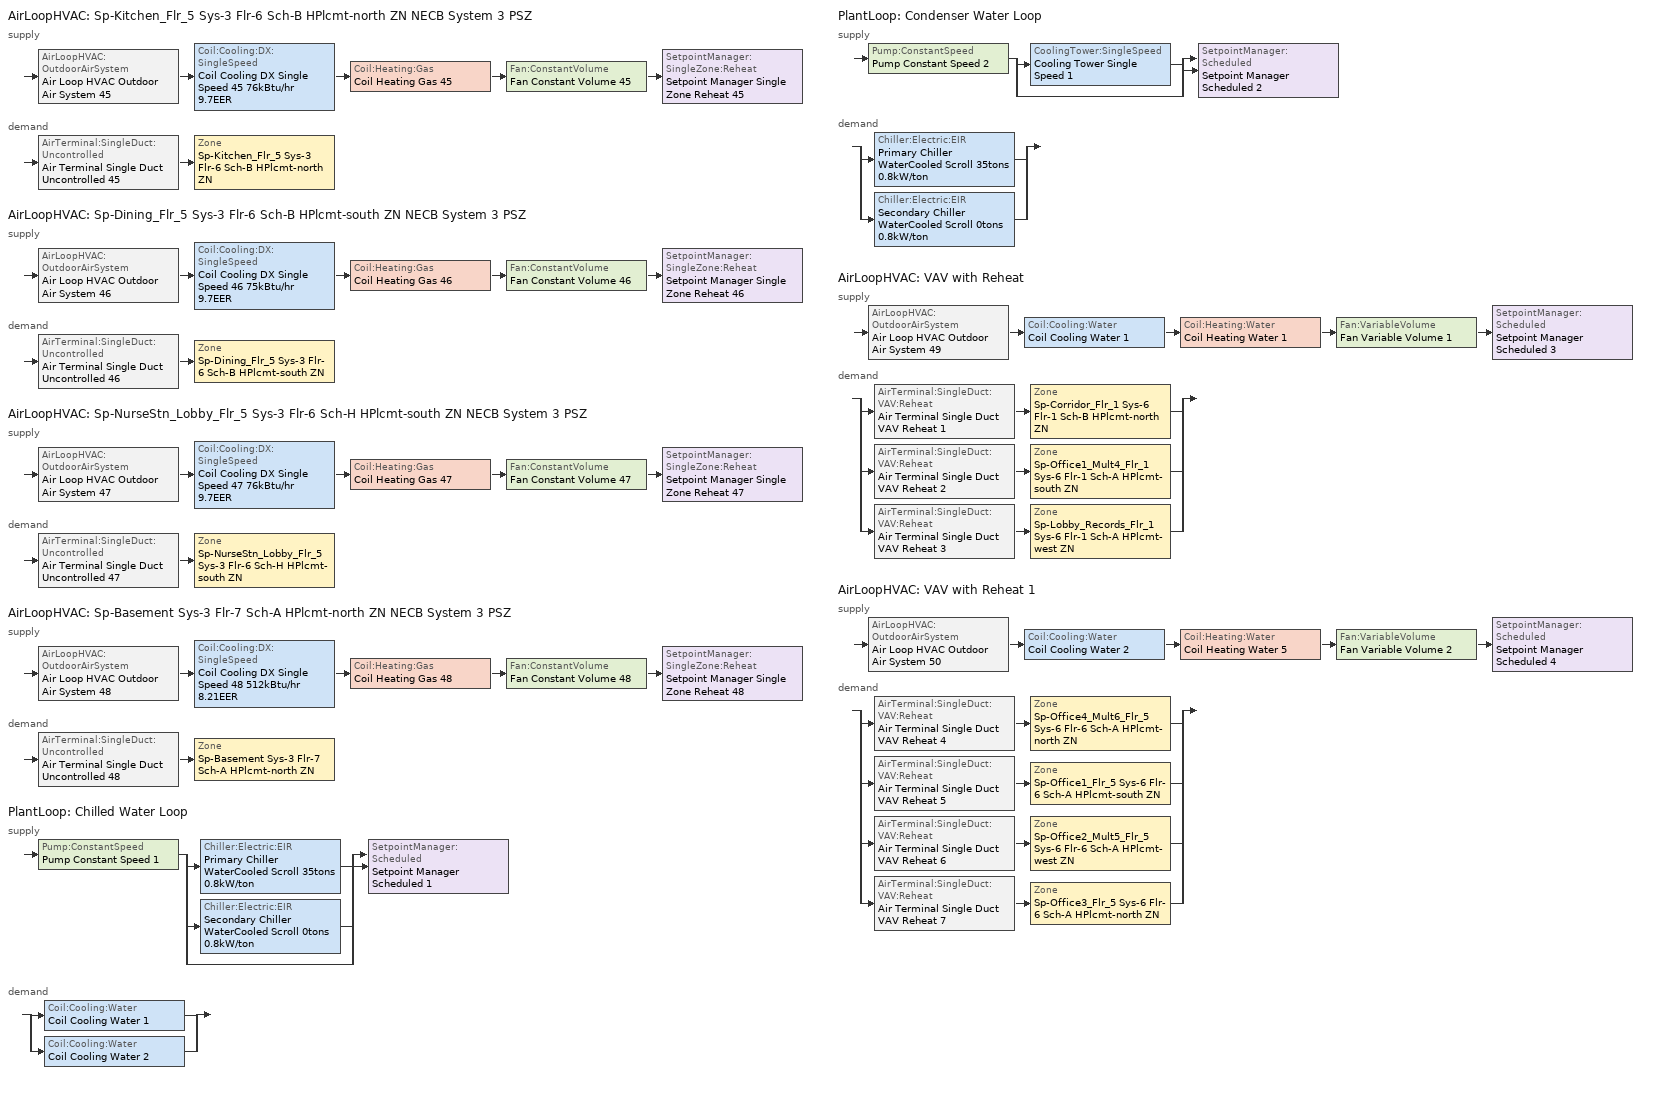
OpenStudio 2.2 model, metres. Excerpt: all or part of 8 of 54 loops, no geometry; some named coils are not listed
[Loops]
AirLoopHVAC 'Sp-Kitchen_Flr_5 Sys-3 Flr-6 Sch-B HPlcmt-north ZN NECB System 3 PSZ'
 supply: AirLoopHVAC:OutdoorAirSystem 'Air Loop HVAC Outdoor Air System 45' > Coil:Cooling:DX:SingleSpeed 'Coil Cooling DX Single Speed 45 76kBtu/hr 9.7EER' > Coil:Heating:Gas 'Coil Heating Gas 45' > Fan:ConstantVolume 'Fan Constant Volume 45' > SetpointManager:SingleZone:Reheat 'Setpoint Manager Single Zone Reheat 45'
 demand: AirTerminal:SingleDuct:Uncontrolled 'Air Terminal Single Duct Uncontrolled 45' > Zone 'Sp-Kitchen_Flr_5 Sys-3 Flr-6 Sch-B HPlcmt-north ZN'
AirLoopHVAC 'Sp-Dining_Flr_5 Sys-3 Flr-6 Sch-B HPlcmt-south ZN NECB System 3 PSZ'
 supply: AirLoopHVAC:OutdoorAirSystem 'Air Loop HVAC Outdoor Air System 46' > Coil:Cooling:DX:SingleSpeed 'Coil Cooling DX Single Speed 46 75kBtu/hr 9.7EER' > Coil:Heating:Gas 'Coil Heating Gas 46' > Fan:ConstantVolume 'Fan Constant Volume 46' > SetpointManager:SingleZone:Reheat 'Setpoint Manager Single Zone Reheat 46'
 demand: AirTerminal:SingleDuct:Uncontrolled 'Air Terminal Single Duct Uncontrolled 46' > Zone 'Sp-Dining_Flr_5 Sys-3 Flr-6 Sch-B HPlcmt-south ZN'
AirLoopHVAC 'Sp-NurseStn_Lobby_Flr_5 Sys-3 Flr-6 Sch-H HPlcmt-south ZN NECB System 3 PSZ'
 supply: AirLoopHVAC:OutdoorAirSystem 'Air Loop HVAC Outdoor Air System 47' > Coil:Cooling:DX:SingleSpeed 'Coil Cooling DX Single Speed 47 76kBtu/hr 9.7EER' > Coil:Heating:Gas 'Coil Heating Gas 47' > Fan:ConstantVolume 'Fan Constant Volume 47' > SetpointManager:SingleZone:Reheat 'Setpoint Manager Single Zone Reheat 47'
 demand: AirTerminal:SingleDuct:Uncontrolled 'Air Terminal Single Duct Uncontrolled 47' > Zone 'Sp-NurseStn_Lobby_Flr_5 Sys-3 Flr-6 Sch-H HPlcmt-south ZN'
AirLoopHVAC 'Sp-Basement Sys-3 Flr-7 Sch-A HPlcmt-north ZN NECB System 3 PSZ'
 supply: AirLoopHVAC:OutdoorAirSystem 'Air Loop HVAC Outdoor Air System 48' > Coil:Cooling:DX:SingleSpeed 'Coil Cooling DX Single Speed 48 512kBtu/hr 8.21EER' > Coil:Heating:Gas 'Coil Heating Gas 48' > Fan:ConstantVolume 'Fan Constant Volume 48' > SetpointManager:SingleZone:Reheat 'Setpoint Manager Single Zone Reheat 48'
 demand: AirTerminal:SingleDuct:Uncontrolled 'Air Terminal Single Duct Uncontrolled 48' > Zone 'Sp-Basement Sys-3 Flr-7 Sch-A HPlcmt-north ZN'
PlantLoop 'Chilled Water Loop'
 supply: Pump:ConstantSpeed 'Pump Constant Speed 1' > split
  | Chiller:Electric:EIR 'Primary Chiller WaterCooled Scroll 35tons 0.8kW/ton'
  | Chiller:Electric:EIR 'Secondary Chiller WaterCooled Scroll 0tons 0.8kW/ton'
  | bypass
  join > SetpointManager:Scheduled 'Setpoint Manager Scheduled 1'
 demand: split
  | Coil:Cooling:Water 'Coil Cooling Water 1'
  | Coil:Cooling:Water 'Coil Cooling Water 2'
PlantLoop 'Condenser Water Loop'
 supply: Pump:ConstantSpeed 'Pump Constant Speed 2' > split
  | CoolingTower:SingleSpeed 'Cooling Tower Single Speed 1'
  | bypass
  join > SetpointManager:Scheduled 'Setpoint Manager Scheduled 2'
 demand: split
  | Chiller:Electric:EIR 'Primary Chiller WaterCooled Scroll 35tons 0.8kW/ton'
  | Chiller:Electric:EIR 'Secondary Chiller WaterCooled Scroll 0tons 0.8kW/ton'
AirLoopHVAC 'VAV with Reheat'
 supply: AirLoopHVAC:OutdoorAirSystem 'Air Loop HVAC Outdoor Air System 49' > Coil:Cooling:Water 'Coil Cooling Water 1' > Coil:Heating:Water 'Coil Heating Water 1' > Fan:VariableVolume 'Fan Variable Volume 1' > SetpointManager:Scheduled 'Setpoint Manager Scheduled 3'
 demand: split
  | AirTerminal:SingleDuct:VAV:Reheat 'Air Terminal Single Duct VAV Reheat 1' > Zone 'Sp-Corridor_Flr_1 Sys-6 Flr-1 Sch-B HPlcmt-north ZN'
  | AirTerminal:SingleDuct:VAV:Reheat 'Air Terminal Single Duct VAV Reheat 2' > Zone 'Sp-Office1_Mult4_Flr_1 Sys-6 Flr-1 Sch-A HPlcmt-south ZN'
  | AirTerminal:SingleDuct:VAV:Reheat 'Air Terminal Single Duct VAV Reheat 3' > Zone 'Sp-Lobby_Records_Flr_1 Sys-6 Flr-1 Sch-A HPlcmt-west ZN'
AirLoopHVAC 'VAV with Reheat 1'
 supply: AirLoopHVAC:OutdoorAirSystem 'Air Loop HVAC Outdoor Air System 50' > Coil:Cooling:Water 'Coil Cooling Water 2' > Coil:Heating:Water 'Coil Heating Water 5' > Fan:VariableVolume 'Fan Variable Volume 2' > SetpointManager:Scheduled 'Setpoint Manager Scheduled 4'
 demand: split
  | AirTerminal:SingleDuct:VAV:Reheat 'Air Terminal Single Duct VAV Reheat 4' > Zone 'Sp-Office4_Mult6_Flr_5 Sys-6 Flr-6 Sch-A HPlcmt-north ZN'
  | AirTerminal:SingleDuct:VAV:Reheat 'Air Terminal Single Duct VAV Reheat 5' > Zone 'Sp-Office1_Flr_5 Sys-6 Flr-6 Sch-A HPlcmt-south ZN'
  | AirTerminal:SingleDuct:VAV:Reheat 'Air Terminal Single Duct VAV Reheat 6' > Zone 'Sp-Office2_Mult5_Flr_5 Sys-6 Flr-6 Sch-A HPlcmt-west ZN'
  | AirTerminal:SingleDuct:VAV:Reheat 'Air Terminal Single Duct VAV Reheat 7' > Zone 'Sp-Office3_Flr_5 Sys-6 Flr-6 Sch-A HPlcmt-north ZN'
[Sizing:Zone] Zone Cooling Design Supply Air Temperature Input Method=SupplyAirTemperature; Zone Cooling Design Supply Air Temperature {C}=13; Zone Cooling Design Supply Air Temperature Difference {deltaC}=11.11; Zone Heating Design Supply Air Temperature Input Method=SupplyAirTemperature; Zone Heating Design Supply Air Temperature {C}=43; Zone Heating Design Supply Air Temperature Difference {deltaC}=11.11; Zone Cooling Design Supply Air Humidity Ratio {kg-H2O/kg-air}=0.0085; Zone Heating Design Supply Air Humidity Ratio {kg-H2O/kg-air}=0.008; Zone Heating Sizing Factor=1.3; Zone Cooling Sizing Factor=1.1; Cooling Design Air Flow Method=DesignDay; Heating Design Air Flow Method=DesignDay; Account for Dedicated Outdoor Air System=No; Dedicated Outdoor Air System Control Strategy=NeutralSupplyAir; Dedicated Outdoor Air Low Setpoint Temperature for Design {C}=autosize; Dedicated Outdoor Air High Setpoint Temperature for Design {C}=autosize
Sp-Kitchen_Flr_5 Sys-3 Flr-6 Sch-B HPlcmt-north ZN; Sp-Dining_Flr_5 Sys-3 Flr-6 Sch-B HPlcmt-south ZN; Sp-NurseStn_Lobby_Flr_5 Sys-3 Flr-6 Sch-H HPlcmt-south ZN; Sp-Basement Sys-3 Flr-7 Sch-A HPlcmt-north ZN; Sp-Corridor_Flr_1 Sys-6 Flr-1 Sch-B HPlcmt-north ZN; Sp-Lobby_Records_Flr_1 Sys-6 Flr-1 Sch-A HPlcmt-west ZN; Sp-Office1_Mult4_Flr_1 Sys-6 Flr-1 Sch-A HPlcmt-south ZN; Sp-Office4_Mult6_Flr_5 Sys-6 Flr-6 Sch-A HPlcmt-north ZN; Sp-Office3_Flr_5 Sys-6 Flr-6 Sch-A HPlcmt-north ZN; Sp-Office2_Mult5_Flr_5 Sys-6 Flr-6 Sch-A HPlcmt-west ZN; Sp-Office1_Flr_5 Sys-6 Flr-6 Sch-A HPlcmt-south ZN
[Zone equipment]
Sp-Kitchen_Flr_5 Sys-3 Flr-6 Sch-B HPlcmt-north ZN: Air Terminal Single Duct Uncontrolled 45, Zone HVAC Baseboard Convective Water 45
Sp-Dining_Flr_5 Sys-3 Flr-6 Sch-B HPlcmt-south ZN: Air Terminal Single Duct Uncontrolled 46, Zone HVAC Baseboard Convective Water 46
Sp-NurseStn_Lobby_Flr_5 Sys-3 Flr-6 Sch-H HPlcmt-south ZN: Air Terminal Single Duct Uncontrolled 47, Zone HVAC Baseboard Convective Water 47
Sp-Basement Sys-3 Flr-7 Sch-A HPlcmt-north ZN: Air Terminal Single Duct Uncontrolled 48, Zone HVAC Baseboard Convective Water 48
Sp-Corridor_Flr_1 Sys-6 Flr-1 Sch-B HPlcmt-north ZN: Air Terminal Single Duct VAV Reheat 1, Zone HVAC Baseboard Convective Water 49
Sp-Lobby_Records_Flr_1 Sys-6 Flr-1 Sch-A HPlcmt-west ZN: Air Terminal Single Duct VAV Reheat 3, Zone HVAC Baseboard Convective Water 51
Sp-Office1_Mult4_Flr_1 Sys-6 Flr-1 Sch-A HPlcmt-south ZN: Air Terminal Single Duct VAV Reheat 2, Zone HVAC Baseboard Convective Water 50
Sp-Office4_Mult6_Flr_5 Sys-6 Flr-6 Sch-A HPlcmt-north ZN: Air Terminal Single Duct VAV Reheat 4, Zone HVAC Baseboard Convective Water 52
Sp-Office3_Flr_5 Sys-6 Flr-6 Sch-A HPlcmt-north ZN: Air Terminal Single Duct VAV Reheat 7, Zone HVAC Baseboard Convective Water 55
Sp-Office2_Mult5_Flr_5 Sys-6 Flr-6 Sch-A HPlcmt-west ZN: Air Terminal Single Duct VAV Reheat 6, Zone HVAC Baseboard Convective Water 54
Sp-Office1_Flr_5 Sys-6 Flr-6 Sch-A HPlcmt-south ZN: Air Terminal Single Duct VAV Reheat 5, Zone HVAC Baseboard Convective Water 53
[PlantLoop] Glycol Concentration=0; Plant Loop Volume {m3}=Autocalculate; Load Distribution Scheme=Optimal
Chilled Water Loop; Condenser Water Loop
[Sizing:Plant] Loop Design Temperature Difference {deltaC}=6; Sizing Option=NonCoincident; Zone Timesteps in Averaging Window=1; Coincident Sizing Factor Mode=None
Name | Loop Type | Design Loop Exit Temperature {C}
Chilled Water Loop | Cooling | 7
Condenser Water Loop | Condenser | 29
[AirLoopHVAC] Design Supply Air Flow Rate {m3/s}=AutoSize
Name | Availability Schedule | Availability Manager
Sp-Kitchen_Flr_5 Sys-3 Flr-6 Sch-B HPlcmt-north ZN NECB System 3 PSZ | Sp-Kitchen_Flr_5 Sys-3 Flr-6 Sch-B HPlcmt-north ZN NECB System 3 PSZ Occ Sch | Availability Manager Night Cycle 16
Sp-Dining_Flr_5 Sys-3 Flr-6 Sch-B HPlcmt-south ZN NECB System 3 PSZ | Sp-Dining_Flr_5 Sys-3 Flr-6 Sch-B HPlcmt-south ZN NECB System 3 PSZ Occ Sch | Availability Manager Night Cycle 8
Sp-NurseStn_Lobby_Flr_5 Sys-3 Flr-6 Sch-H HPlcmt-south ZN NECB System 3 PSZ | Sp-NurseStn_Lobby_Flr_5 Sys-3 Flr-6 Sch-H HPlcmt-south ZN NECB System 3 PSZ Occ Sch | Availability Manager Night Cycle 21
Sp-Basement Sys-3 Flr-7 Sch-A HPlcmt-north ZN NECB System 3 PSZ | Sp-Basement Sys-3 Flr-7 Sch-A HPlcmt-north ZN NECB System 3 PSZ Occ Sch | Availability Manager Night Cycle 1
VAV with Reheat | VAV with Reheat Occ Sch | Availability Manager Night Cycle 35
VAV with Reheat 1 | VAV with Reheat 1 Occ Sch | Availability Manager Night Cycle 36
[Sizing:System] Type of Load to Size On=Sensible; Design Outdoor Air Flow Rate {m3/s}=Autosize; Preheat Design Temperature {C}=7; Preheat Design Humidity Ratio {kg-H2O/kg-Air}=0.008; Precool Design Temperature {C}=13; Precool Design Humidity Ratio {kg-H2O/kg-Air}=0.008; Central Cooling Design Supply Air Temperature {C}=13; Sizing Option=NonCoincident; 100% Outdoor Air in Cooling=No; 100% Outdoor Air in Heating=No; Central Cooling Design Supply Air Humidity Ratio {kg-H2O/kg-Air}=0.0085; Central Heating Design Supply Air Humidity Ratio {kg-H2O/kg-Air}=0.008; Cooling Design Air Flow Method=DesignDay; Cooling Design Air Flow Rate {m3/s}=0; Heating Design Air Flow Method=DesignDay; Heating Design Air Flow Rate {m3/s}=0; System Outdoor Air Method=ZoneSum; Zone Maximum Outdoor Air Fraction=1; Cooling Supply Air Flow Rate Per Floor Area {m3/s-m2}=0.00996765; Cooling Fraction of Autosized Cooling Supply Air Flow Rate=1; Cooling Supply Air Flow Rate Per Unit Cooling Capacity {m3/s-W}=3.94755e-05; Heating Supply Air Flow Rate Per Floor Area {m3/s-m2}=0.00996765; Heating Fraction of Autosized Heating Supply Air Flow Rate=1; Heating Fraction of Autosized Cooling Supply Air Flow Rate=1; Heating Supply Air Flow Rate Per Unit Heating Capacity {m3/s-W}=3.15882e-05; Cooling Design Capacity Method=CoolingDesignCapacity; Cooling Design Capacity {W}=autosize; Cooling Design Capacity Per Floor Area {W/m2}=234.7; Fraction of Autosized Cooling Design Capacity=1; Heating Design Capacity Method=HeatingDesignCapacity; Heating Design Capacity {W}=autosize; Heating Design Capacity Per Floor Area {W/m2}=157; Fraction of Autosized Heating Design Capacity=1; Central Cooling Capacity Control Method=OnOff
Name | Minimum System Air Flow Ratio | Central Heating Design Supply Air Temperature {C}
Sp-Kitchen_Flr_5 Sys-3 Flr-6 Sch-B HPlcmt-north ZN NECB System 3 PSZ; Sp-Dining_Flr_5 Sys-3 Flr-6 Sch-B HPlcmt-south ZN NECB System 3 PSZ; Sp-NurseStn_Lobby_Flr_5 Sys-3 Flr-6 Sch-H HPlcmt-south ZN NECB System 3 PSZ; Sp-Basement Sys-3 Flr-7 Sch-A HPlcmt-north ZN NECB System 3 PSZ | 1 | 43
VAV with Reheat; VAV with Reheat 1 | 0.3 | 13.1
[Fan:ConstantVolume] Availability Schedule=Always On Discrete; Fan Efficiency=0.39975; Pressure Rise {Pa}=640; Maximum Flow Rate {m3/s}=AutoSize; Motor Efficiency=0.615
Fan Constant Volume 45; Fan Constant Volume 46; Fan Constant Volume 47; Fan Constant Volume 48
[Coil:Heating:Gas] Availability Schedule=Always On Discrete; Gas Burner Efficiency=0.8; Nominal Capacity {W}=AutoSize; Parasitic Electric Load {W}=0; Parasitic Gas Load {W}=0
Coil Heating Gas 45; Coil Heating Gas 46; Coil Heating Gas 47; Coil Heating Gas 48
[Coil:Cooling:DX:SingleSpeed] Availability Schedule=Always On Discrete; Rated Total Cooling Capacity {W}=autosize; Rated Sensible Heat Ratio=autosize; Rated Air Flow Rate {m3/s}=autosize; Rated Evaporator Fan Power Per Volume Flow Rate {W/(m3/s)}=773.3; Condenser Type=AirCooled; Evaporative Condenser Effectiveness=0; Evaporative Condenser Air Flow Rate {m3/s}=Autosize; Evaporative Condenser Pump Rated Power Consumption {W}=Autosize; Crankcase Heater Capacity {W}=0; Maximum Outdoor Dry-Bulb Temperature for Crankcase Heater Operation {C}=0; Basin Heater Capacity {W/K}=0; Basin Heater Setpoint Temperature {C}=10
Name | Rated COP {W/W} | Total Cooling Capacity Function of Temperature Curve | Total Cooling Capacity Function of Flow Fraction Curve | Energy Input Ratio Function of Temperature Curve | Energy Input Ratio Function of Flow Fraction Curve | Part Load Fraction Correlation Curve
Coil Cooling DX Single Speed 45 76kBtu/hr 9.7EER | 3.33654 | DXCOOL-NECB2011-REF-CAPFT 39 | DXCOOL-NECB2011-REF-CAPFFLOW 39 | DXCOOL-NECB2011-REF-COOLEIRFT 39 | DXCOOL-NECB2011-REF-COOLEIRFFLOW 39 | DXCOOL-NECB2011-REF-COOLPLFFPLR 39
Coil Cooling DX Single Speed 46 75kBtu/hr 9.7EER | 3.33549 | DXCOOL-NECB2011-REF-CAPFT 40 | DXCOOL-NECB2011-REF-CAPFFLOW 40 | DXCOOL-NECB2011-REF-COOLEIRFT 40 | DXCOOL-NECB2011-REF-COOLEIRFFLOW 40 | DXCOOL-NECB2011-REF-COOLPLFFPLR 40
Coil Cooling DX Single Speed 47 76kBtu/hr 9.7EER | 3.33637 | DXCOOL-NECB2011-REF-CAPFT 41 | DXCOOL-NECB2011-REF-CAPFFLOW 41 | DXCOOL-NECB2011-REF-COOLEIRFT 41 | DXCOOL-NECB2011-REF-COOLEIRFFLOW 41 | DXCOOL-NECB2011-REF-COOLPLFFPLR 41
Coil Cooling DX Single Speed 48 512kBtu/hr 8.21EER | 3.10434 | DXCOOL-NECB2011-REF-CAPFT 42 | DXCOOL-NECB2011-REF-CAPFFLOW 42 | DXCOOL-NECB2011-REF-COOLEIRFT 42 | DXCOOL-NECB2011-REF-COOLEIRFFLOW 42 | DXCOOL-NECB2011-REF-COOLPLFFPLR 42
[Controller:OutdoorAir] Minimum Outdoor Air Flow Rate {m3/s}=0; Maximum Outdoor Air Flow Rate {m3/s}=Autosize; Economizer Control Type=DifferentialEnthalpy; Economizer Control Action Type=ModulateFlow; Lockout Type=NoLockout; Minimum Limit Type=FixedMinimum; High Humidity Control=No; Heat Recovery Bypass Control Type=BypassWhenWithinEconomizerLimits
Name | Minimum Outdoor Air Schedule | Controller Mechanical Ventilation
Controller Outdoor Air 45 | Sp-Kitchen_Flr_5 Sys-3 Flr-6 Sch-B HPlcmt-north ZN NECB System 3 PSZ Occ Sch | Controller Mechanical Ventilation 45
Controller Outdoor Air 46 | Sp-Dining_Flr_5 Sys-3 Flr-6 Sch-B HPlcmt-south ZN NECB System 3 PSZ Occ Sch | Controller Mechanical Ventilation 46
Controller Outdoor Air 47 | Sp-NurseStn_Lobby_Flr_5 Sys-3 Flr-6 Sch-H HPlcmt-south ZN NECB System 3 PSZ Occ Sch | Controller Mechanical Ventilation 47
Controller Outdoor Air 48 | Sp-Basement Sys-3 Flr-7 Sch-A HPlcmt-north ZN NECB System 3 PSZ Occ Sch | Controller Mechanical Ventilation 48
Controller Outdoor Air 49 | VAV with Reheat Occ Sch | Controller Mechanical Ventilation 49
Controller Outdoor Air 50 | VAV with Reheat 1 Occ Sch | Controller Mechanical Ventilation 50
[Controller:MechanicalVentilation] Availability Schedule=Always On Discrete; System Outdoor Air Method=ZoneSum
Controller Mechanical Ventilation 45; Controller Mechanical Ventilation 46; Controller Mechanical Ventilation 47; Controller Mechanical Ventilation 48; Controller Mechanical Ventilation 49; Controller Mechanical Ventilation 50
[AirLoopHVAC:OutdoorAirSystem]
Name | Controller
Air Loop HVAC Outdoor Air System 45 | Controller Outdoor Air 45
Air Loop HVAC Outdoor Air System 46 | Controller Outdoor Air 46
Air Loop HVAC Outdoor Air System 47 | Controller Outdoor Air 47
Air Loop HVAC Outdoor Air System 48 | Controller Outdoor Air 48
Air Loop HVAC Outdoor Air System 49 | Controller Outdoor Air 49
Air Loop HVAC Outdoor Air System 50 | Controller Outdoor Air 50
[SetpointManager:SingleZone:Reheat] Minimum Supply Air Temperature {C}=13; Maximum Supply Air Temperature {C}=43
Name | Control Zone
Setpoint Manager Single Zone Reheat 45 | Sp-Kitchen_Flr_5 Sys-3 Flr-6 Sch-B HPlcmt-north ZN
Setpoint Manager Single Zone Reheat 46 | Sp-Dining_Flr_5 Sys-3 Flr-6 Sch-B HPlcmt-south ZN
Setpoint Manager Single Zone Reheat 47 | Sp-NurseStn_Lobby_Flr_5 Sys-3 Flr-6 Sch-H HPlcmt-south ZN
Setpoint Manager Single Zone Reheat 48 | Sp-Basement Sys-3 Flr-7 Sch-A HPlcmt-north ZN
[AirTerminal:SingleDuct:Uncontrolled] Availability Schedule=Always On Discrete; Maximum Air Flow Rate {m3/s}=AutoSize
Air Terminal Single Duct Uncontrolled 45; Air Terminal Single Duct Uncontrolled 46; Air Terminal Single Duct Uncontrolled 47; Air Terminal Single Duct Uncontrolled 48
[Pump:ConstantSpeed] Rated Flow Rate {m3/s}=autosize; Rated Pump Head {Pa}=179352; Rated Power Consumption {W}=autosize; Fraction of Motor Inefficiencies to Fluid Stream=0; Pump Control Type=Intermittent
Name | Motor Efficiency
Pump Constant Speed 1 | 0.865
Pump Constant Speed 2 | 0.895
[Chiller:Electric:EIR] Reference COP {W/W}=4.5032; Minimum Part Load Ratio=0.25; Minimum Unloading Ratio=0.25; Condenser Type=WaterCooled; Chiller Flow Mode=LeavingSetpointModulated; Design Heat Recovery Water Flow Rate {m3/s}=0; Sizing Factor=1; Basin Heater Capacity {W/K}=0; Basin Heater Setpoint Temperature {C}=10
Name | Reference Capacity {W} | Cooling Capacity Function of Temperature Curve | Electric Input to Cooling Output Ratio Function of Temperature Curve | Electric Input to Cooling Output Ratio Function of Part Load Ratio Curve
Primary Chiller WaterCooled Scroll 35tons 0.8kW/ton | 122092 | WaterCooled_Scroll_CAPFT_NECB2011 | WaterCooled_Scroll_EIRFT_NECB2011 | WaterCooled_Scroll_EIRFPLR_NECB2011
Secondary Chiller WaterCooled Scroll 0tons 0.8kW/ton | 0.001 | WaterCooled_Scroll_CAPFT_NECB2011 1 | WaterCooled_Scroll_EIRFT_NECB2011 1 | WaterCooled_Scroll_EIRFPLR_NECB2011 1
[SetpointManager:Scheduled] Control Variable=Temperature
Name | Schedule
Setpoint Manager Scheduled 1 | CHW Temp
Setpoint Manager Scheduled 2 | CW Temp
Setpoint Manager Scheduled 3 | Supply Air Temp
Setpoint Manager Scheduled 4 | Supply Air Temp 1
[CoolingTower:SingleSpeed]
Cooling Tower Single Speed 1: Design Water Flow Rate {m3/s}=autosize; Design Air Flow Rate {m3/s}=autosize; Fan Power at Design Air Flow Rate {W}=2238.07; U-Factor Times Area Value at Design Air Flow Rate {W/K}=autosize; Air Flow Rate in Free Convection Regime {m3/s}=autosize; U-Factor Times Area Value at Free Convection Air Flow Rate {W/K}=autosize; Performance Input Method=UFactorTimesAreaAndDesignWaterFlowRate; Free Convection Capacity {W}=0; Basin Heater Capacity {W/K}=0; Evaporation Loss Mode=LossFactor; Evaporation Loss Factor {percent/K}=0.2; Drift Loss Percent {percent}=0.008; Blowdown Calculation Mode=ConcentrationRatio; Blowdown Concentration Ratio=3; Capacity Control=FanCycling; Number of Cells=1; Cell Control=MinimalCell; Cell Minimum  Water Flow Rate Fraction=0.33; Cell Maximum Water Flow Rate Fraction=2.5; Sizing Factor=1
[Fan:VariableVolume] Availability Schedule=Always On Discrete; Fan Efficiency=0.549965; Pressure Rise {Pa}=1458.33; Maximum Flow Rate {m3/s}=Autosize; Fan Power Minimum Flow Rate Input Method=Fraction; Fan Power Minimum Air Flow Rate {m3/s}=0; Motor Efficiency=0.8461; Motor In Airstream Fraction=1; Fan Power Coefficient 5=0
Name | Fan Power Minimum Flow Fraction | Fan Power Coefficient 1 | Fan Power Coefficient 2 | Fan Power Coefficient 3 | Fan Power Coefficient 4
Fan Variable Volume 1 | 0.5 | -4.1457 | 16.803 | -19.471 | 7.8488
Fan Variable Volume 2 | 0.68 | -2.4176 | 9.5874 | -11.559 | 5.4009
[Coil:Cooling:Water] Availability Schedule=Always On Discrete
Coil Cooling Water 1; Coil Cooling Water 2
[Controller:WaterCoil] Action=Reverse; Minimum Actuated Flow {m3/s}=0
Name | Water Coil
Controller Water Coil 2 | Coil Cooling Water 1
Controller Water Coil 7 | Coil Cooling Water 2
[AirTerminal:SingleDuct:VAV:Reheat] Availability Schedule=Always On Discrete; Maximum Air Flow Rate {m3/s}=AutoSize; Zone Minimum Air Flow Input Method=Constant; Constant Minimum Air Flow Fraction=0.3; Maximum Hot Water or Steam Flow Rate {m3/s}=AutoSize; Minimum Hot Water or Steam Flow Rate {m3/s}=0; Convergence Tolerance=0.001; Damper Heating Action=Normal; Maximum Flow per Zone Floor Area During Reheat {m3/s-m2}=AutoSize; Maximum Flow Fraction During Reheat=AutoSize; Maximum Reheat Air Temperature {C}=43; Control For Outdoor Air=No
Name | Fixed Minimum Air Flow Rate {m3/s} | Reheat Coil
Air Terminal Single Duct VAV Reheat 1 | 1.13806 | Coil Heating Water 2
Air Terminal Single Duct VAV Reheat 2 | 0.0278709 | Coil Heating Water 3
Air Terminal Single Duct VAV Reheat 3 | 2.94962 | Coil Heating Water 4
Air Terminal Single Duct VAV Reheat 4 | 0.0278709 | Coil Heating Water 6
Air Terminal Single Duct VAV Reheat 5 | 0.0278892 | Coil Heating Water 7
Air Terminal Single Duct VAV Reheat 6 | 0.0571317 | Coil Heating Water 8
Air Terminal Single Duct VAV Reheat 7 | 0.0557418 | Coil Heating Water 9
[AvailabilityManager:NightCycle] Control Type=CycleOnAny; Thermostat Tolerance {deltaC}=1; Cycling Run Time {s}=3600
Availability Manager Night Cycle 1; Availability Manager Night Cycle 8; Availability Manager Night Cycle 16; Availability Manager Night Cycle 21; Availability Manager Night Cycle 35; Availability Manager Night Cycle 36
[Schedule:Ruleset]
Name | Default Day Schedule | Summer Design Day Schedule | Winter Design Day Schedule
CHW Temp | Schedule Day 3
CW Temp | Schedule Day 4
Supply Air Temp | Supply Air Temp Default
Supply Air Temp 1 | Supply Air Temp Default 1
Sp-Basement Sys-3 Flr-7 Sch-A HPlcmt-north ZN NECB System 3 PSZ Occ Sch | Sp-Basement Sys-3 Flr-7 Sch-A HPlcmt-north ZN NECB System 3 PSZ Occ Sch Default | Sp-Basement Sys-3 Flr-7 Sch-A HPlcmt-north ZN NECB System 3 PSZ Occ Sch Summer Design Day | Sp-Basement Sys-3 Flr-7 Sch-A HPlcmt-north ZN NECB System 3 PSZ Occ Sch Winter Design Day
Sp-Dining_Flr_5 Sys-3 Flr-6 Sch-B HPlcmt-south ZN NECB System 3 PSZ Occ Sch | Sp-Dining_Flr_5 Sys-3 Flr-6 Sch-B HPlcmt-south ZN NECB System 3 PSZ Occ Sch Default | Sp-Dining_Flr_5 Sys-3 Flr-6 Sch-B HPlcmt-south ZN NECB System 3 PSZ Occ Sch Summer Design Day | Sp-Dining_Flr_5 Sys-3 Flr-6 Sch-B HPlcmt-south ZN NECB System 3 PSZ Occ Sch Winter Design Day
Sp-Kitchen_Flr_5 Sys-3 Flr-6 Sch-B HPlcmt-north ZN NECB System 3 PSZ Occ Sch | Sp-Kitchen_Flr_5 Sys-3 Flr-6 Sch-B HPlcmt-north ZN NECB System 3 PSZ Occ Sch Default | Sp-Kitchen_Flr_5 Sys-3 Flr-6 Sch-B HPlcmt-north ZN NECB System 3 PSZ Occ Sch Summer Design Day | Sp-Kitchen_Flr_5 Sys-3 Flr-6 Sch-B HPlcmt-north ZN NECB System 3 PSZ Occ Sch Winter Design Day
Sp-NurseStn_Lobby_Flr_5 Sys-3 Flr-6 Sch-H HPlcmt-south ZN NECB System 3 PSZ Occ Sch | Sp-NurseStn_Lobby_Flr_5 Sys-3 Flr-6 Sch-H HPlcmt-south ZN NECB System 3 PSZ Occ Sch Default | Sp-NurseStn_Lobby_Flr_5 Sys-3 Flr-6 Sch-H HPlcmt-south ZN NECB System 3 PSZ Occ Sch Summer Design Day | Sp-NurseStn_Lobby_Flr_5 Sys-3 Flr-6 Sch-H HPlcmt-south ZN NECB System 3 PSZ Occ Sch Winter Design Day
VAV with Reheat Occ Sch | VAV with Reheat Occ Sch Default | VAV with Reheat Occ Sch Summer Design Day | VAV with Reheat Occ Sch Winter Design Day
VAV with Reheat 1 Occ Sch | VAV with Reheat 1 Occ Sch Default | VAV with Reheat 1 Occ Sch Summer Design Day | VAV with Reheat 1 Occ Sch Winter Design Day
[Schedule:Day]
Schedule Day 3; wkdCHW Temp 1; satCHW Temp 1; sunCHW Temp 1: 1, 0, 7, 2, 0, 7, 3, 0, 7, 4, 0, 7, 5, 0, 7, 6, 0, 7, 7, 0, 7, 8, 0, 7, 9, 0, 7, 10, 0, 7, 11, 0, 7, 12, 0, 7, 13, 0, 7, 14, 0, 7, 15, 0, 7, 16, 0, 7, 17, 0, 7, 18, 0, 7, 19, 0, 7, 20, 0, 7, 21, 0, 7, 22, 0, 7, 23, 0, 7, 24, 0, 7
Schedule Day 4; wkdCW Temp 1; satCW Temp 1; sunCW Temp 1: 1, 0, 29, 2, 0, 29, 3, 0, 29, 4, 0, 29, 5, 0, 29, 6, 0, 29, 7, 0, 29, 8, 0, 29, 9, 0, 29, 10, 0, 29, 11, 0, 29, 12, 0, 29, 13, 0, 29, 14, 0, 29, 15, 0, 29, 16, 0, 29, 17, 0, 29, 18, 0, 29, 19, 0, 29, 20, 0, 29, 21, 0, 29, 22, 0, 29, 23, 0, 29, 24, 0, 29
Supply Air Temp Default; Supply Air Temp Default 1: 24, 0, 13
Sp-Basement Sys-3 Flr-7 Sch-A HPlcmt-north ZN NECB System 3 PSZ Occ Sch Default; Sp-Basement Sys-3 Flr-7 Sch-A HPlcmt-north ZN NECB System 3 PSZ Occ Sch Winter Design Day; Sp-Basement Sys-3 Flr-7 Sch-A HPlcmt-north ZN NECB System 3 PSZ Occ Sch Summer Design Day; Sp-Dining_Flr_5 Sys-3 Flr-6 Sch-B HPlcmt-south ZN NECB System 3 PSZ Occ Sch Default; Sp-Dining_Flr_5 Sys-3 Flr-6 Sch-B HPlcmt-south ZN NECB System 3 PSZ Occ Sch Winter Design Day; Sp-Dining_Flr_5 Sys-3 Flr-6 Sch-B HPlcmt-south ZN NECB System 3 PSZ Occ Sch Summer Design Day; Sp-Kitchen_Flr_5 Sys-3 Flr-6 Sch-B HPlcmt-north ZN NECB System 3 PSZ Occ Sch Default; Sp-Kitchen_Flr_5 Sys-3 Flr-6 Sch-B HPlcmt-north ZN NECB System 3 PSZ Occ Sch Winter Design Day; Sp-Kitchen_Flr_5 Sys-3 Flr-6 Sch-B HPlcmt-north ZN NECB System 3 PSZ Occ Sch Summer Design Day; Sp-NurseStn_Lobby_Flr_5 Sys-3 Flr-6 Sch-H HPlcmt-south ZN NECB System 3 PSZ Occ Sch Default; Sp-NurseStn_Lobby_Flr_5 Sys-3 Flr-6 Sch-H HPlcmt-south ZN NECB System 3 PSZ Occ Sch Winter Design Day; Sp-NurseStn_Lobby_Flr_5 Sys-3 Flr-6 Sch-H HPlcmt-south ZN NECB System 3 PSZ Occ Sch Summer Design Day; Sp-NurseStn_Lobby_Flr_5 Sys-3 Flr-6 Sch-H HPlcmt-south ZN NECB System 3 PSZ Occ Sch Monday; Sp-NurseStn_Lobby_Flr_5 Sys-3 Flr-6 Sch-H HPlcmt-south ZN NECB System 3 PSZ Occ Sch Tuesday; Sp-NurseStn_Lobby_Flr_5 Sys-3 Flr-6 Sch-H HPlcmt-south ZN NECB System 3 PSZ Occ Sch Wednesday; Sp-NurseStn_Lobby_Flr_5 Sys-3 Flr-6 Sch-H HPlcmt-south ZN NECB System 3 PSZ Occ Sch Thursday; Sp-NurseStn_Lobby_Flr_5 Sys-3 Flr-6 Sch-H HPlcmt-south ZN NECB System 3 PSZ Occ Sch Friday; Sp-NurseStn_Lobby_Flr_5 Sys-3 Flr-6 Sch-H HPlcmt-south ZN NECB System 3 PSZ Occ Sch Saturday; Sp-NurseStn_Lobby_Flr_5 Sys-3 Flr-6 Sch-H HPlcmt-south ZN NECB System 3 PSZ Occ Sch Sunday; VAV with Reheat Occ Sch Default; VAV with Reheat Occ Sch Winter Design Day; VAV with Reheat Occ Sch Summer Design Day; VAV with Reheat 1 Occ Sch Default; VAV with Reheat 1 Occ Sch Winter Design Day; VAV with Reheat 1 Occ Sch Summer Design Day: 24, 0, 1
Sp-Basement Sys-3 Flr-7 Sch-A HPlcmt-north ZN NECB System 3 PSZ Occ Sch Monday; Sp-Basement Sys-3 Flr-7 Sch-A HPlcmt-north ZN NECB System 3 PSZ Occ Sch Tuesday; Sp-Basement Sys-3 Flr-7 Sch-A HPlcmt-north ZN NECB System 3 PSZ Occ Sch Wednesday; Sp-Basement Sys-3 Flr-7 Sch-A HPlcmt-north ZN NECB System 3 PSZ Occ Sch Thursday; Sp-Basement Sys-3 Flr-7 Sch-A HPlcmt-north ZN NECB System 3 PSZ Occ Sch Friday; VAV with Reheat 1 Occ Sch Monday; VAV with Reheat 1 Occ Sch Tuesday; VAV with Reheat 1 Occ Sch Wednesday; VAV with Reheat 1 Occ Sch Thursday; VAV with Reheat 1 Occ Sch Friday: 8, 0, 0, 19, 0, 1, 24, 0, 0
Sp-Basement Sys-3 Flr-7 Sch-A HPlcmt-north ZN NECB System 3 PSZ Occ Sch Saturday; Sp-Basement Sys-3 Flr-7 Sch-A HPlcmt-north ZN NECB System 3 PSZ Occ Sch Sunday; VAV with Reheat Occ Sch Saturday; VAV with Reheat Occ Sch Sunday; VAV with Reheat 1 Occ Sch Saturday; VAV with Reheat 1 Occ Sch Sunday: 24, 0, 0
Sp-Dining_Flr_5 Sys-3 Flr-6 Sch-B HPlcmt-south ZN NECB System 3 PSZ Occ Sch Monday; Sp-Dining_Flr_5 Sys-3 Flr-6 Sch-B HPlcmt-south ZN NECB System 3 PSZ Occ Sch Tuesday; Sp-Dining_Flr_5 Sys-3 Flr-6 Sch-B HPlcmt-south ZN NECB System 3 PSZ Occ Sch Wednesday; Sp-Dining_Flr_5 Sys-3 Flr-6 Sch-B HPlcmt-south ZN NECB System 3 PSZ Occ Sch Thursday; Sp-Dining_Flr_5 Sys-3 Flr-6 Sch-B HPlcmt-south ZN NECB System 3 PSZ Occ Sch Friday; Sp-Kitchen_Flr_5 Sys-3 Flr-6 Sch-B HPlcmt-north ZN NECB System 3 PSZ Occ Sch Monday; Sp-Kitchen_Flr_5 Sys-3 Flr-6 Sch-B HPlcmt-north ZN NECB System 3 PSZ Occ Sch Tuesday; Sp-Kitchen_Flr_5 Sys-3 Flr-6 Sch-B HPlcmt-north ZN NECB System 3 PSZ Occ Sch Wednesday; Sp-Kitchen_Flr_5 Sys-3 Flr-6 Sch-B HPlcmt-north ZN NECB System 3 PSZ Occ Sch Thursday; Sp-Kitchen_Flr_5 Sys-3 Flr-6 Sch-B HPlcmt-north ZN NECB System 3 PSZ Occ Sch Friday: 1, 0, 1, 10, 0, 0, 24, 0, 1
Sp-Dining_Flr_5 Sys-3 Flr-6 Sch-B HPlcmt-south ZN NECB System 3 PSZ Occ Sch Saturday; Sp-Kitchen_Flr_5 Sys-3 Flr-6 Sch-B HPlcmt-north ZN NECB System 3 PSZ Occ Sch Saturday: 2, 0, 1, 10, 0, 0, 24, 0, 1
Sp-Dining_Flr_5 Sys-3 Flr-6 Sch-B HPlcmt-south ZN NECB System 3 PSZ Occ Sch Sunday; Sp-Kitchen_Flr_5 Sys-3 Flr-6 Sch-B HPlcmt-north ZN NECB System 3 PSZ Occ Sch Sunday: 1, 0, 0, 2, 0, 1, 11, 0, 0, 23, 0, 1, 24, 0, 0
VAV with Reheat Occ Sch Monday; VAV with Reheat Occ Sch Tuesday; VAV with Reheat Occ Sch Wednesday; VAV with Reheat Occ Sch Thursday; VAV with Reheat Occ Sch Friday: 8, 0, 0, 22, 0, 1, 24, 0, 0
[Schedule:Rule] Date Specification Type=DateRange; Start Month=1; Start Day=1; End Month=12
Name | Schedule Ruleset | Rule Order | Day Schedule | Apply Sunday | Apply Monday | Apply Tuesday | Apply Wednesday | Apply Thursday | Apply Friday | Apply Saturday | End Day
wkdCHW Temp rule | CHW Temp | 2 | wkdCHW Temp 1 | No | Yes | Yes | Yes | Yes | Yes | No | 31
satCHW Temprule | CHW Temp | 1 | satCHW Temp 1 | No | No | No | No | No | No | Yes | 31
sunCHW Temprule | CHW Temp | 0 | sunCHW Temp 1 | Yes | No | No | No | No | No | No | 31
wkdCW Temp rule | CW Temp | 2 | wkdCW Temp 1 | No | Yes | Yes | Yes | Yes | Yes | No | 31
satCW Temprule | CW Temp | 1 | satCW Temp 1 | No | No | No | No | No | No | Yes | 31
sunCW Temprule | CW Temp | 0 | sunCW Temp 1 | Yes | No | No | No | No | No | No | 31
Sp-Basement Sys-3 Flr-7 Sch-A HPlcmt-north ZN NECB System 3 PSZ Occ Sch Monday Rule | Sp-Basement Sys-3 Flr-7 Sch-A HPlcmt-north ZN NECB System 3 PSZ Occ Sch | 6 | Sp-Basement Sys-3 Flr-7 Sch-A HPlcmt-north ZN NECB System 3 PSZ Occ Sch Monday |  | Yes |  |  |  |  |  | 25
Sp-Basement Sys-3 Flr-7 Sch-A HPlcmt-north ZN NECB System 3 PSZ Occ Sch Tuesday Rule | Sp-Basement Sys-3 Flr-7 Sch-A HPlcmt-north ZN NECB System 3 PSZ Occ Sch | 5 | Sp-Basement Sys-3 Flr-7 Sch-A HPlcmt-north ZN NECB System 3 PSZ Occ Sch Tuesday |  |  | Yes |  |  |  |  | 26
Sp-Basement Sys-3 Flr-7 Sch-A HPlcmt-north ZN NECB System 3 PSZ Occ Sch Wednesday Rule | Sp-Basement Sys-3 Flr-7 Sch-A HPlcmt-north ZN NECB System 3 PSZ Occ Sch | 4 | Sp-Basement Sys-3 Flr-7 Sch-A HPlcmt-north ZN NECB System 3 PSZ Occ Sch Wednesday |  |  |  | Yes |  |  |  | 27
Sp-Basement Sys-3 Flr-7 Sch-A HPlcmt-north ZN NECB System 3 PSZ Occ Sch Thursday Rule | Sp-Basement Sys-3 Flr-7 Sch-A HPlcmt-north ZN NECB System 3 PSZ Occ Sch | 3 | Sp-Basement Sys-3 Flr-7 Sch-A HPlcmt-north ZN NECB System 3 PSZ Occ Sch Thursday |  |  |  |  | Yes |  |  | 28
Sp-Basement Sys-3 Flr-7 Sch-A HPlcmt-north ZN NECB System 3 PSZ Occ Sch Friday Rule | Sp-Basement Sys-3 Flr-7 Sch-A HPlcmt-north ZN NECB System 3 PSZ Occ Sch | 2 | Sp-Basement Sys-3 Flr-7 Sch-A HPlcmt-north ZN NECB System 3 PSZ Occ Sch Friday |  |  |  |  |  | Yes |  | 29
Sp-Basement Sys-3 Flr-7 Sch-A HPlcmt-north ZN NECB System 3 PSZ Occ Sch Saturday Rule | Sp-Basement Sys-3 Flr-7 Sch-A HPlcmt-north ZN NECB System 3 PSZ Occ Sch | 1 | Sp-Basement Sys-3 Flr-7 Sch-A HPlcmt-north ZN NECB System 3 PSZ Occ Sch Saturday |  |  |  |  |  |  | Yes | 30
Sp-Basement Sys-3 Flr-7 Sch-A HPlcmt-north ZN NECB System 3 PSZ Occ Sch Sunday Rule | Sp-Basement Sys-3 Flr-7 Sch-A HPlcmt-north ZN NECB System 3 PSZ Occ Sch | 0 | Sp-Basement Sys-3 Flr-7 Sch-A HPlcmt-north ZN NECB System 3 PSZ Occ Sch Sunday | Yes |  |  |  |  |  |  | 31
Sp-Dining_Flr_5 Sys-3 Flr-6 Sch-B HPlcmt-south ZN NECB System 3 PSZ Occ Sch Monday Rule | Sp-Dining_Flr_5 Sys-3 Flr-6 Sch-B HPlcmt-south ZN NECB System 3 PSZ Occ Sch | 6 | Sp-Dining_Flr_5 Sys-3 Flr-6 Sch-B HPlcmt-south ZN NECB System 3 PSZ Occ Sch Monday |  | Yes |  |  |  |  |  | 25
Sp-Dining_Flr_5 Sys-3 Flr-6 Sch-B HPlcmt-south ZN NECB System 3 PSZ Occ Sch Tuesday Rule | Sp-Dining_Flr_5 Sys-3 Flr-6 Sch-B HPlcmt-south ZN NECB System 3 PSZ Occ Sch | 5 | Sp-Dining_Flr_5 Sys-3 Flr-6 Sch-B HPlcmt-south ZN NECB System 3 PSZ Occ Sch Tuesday |  |  | Yes |  |  |  |  | 26
Sp-Dining_Flr_5 Sys-3 Flr-6 Sch-B HPlcmt-south ZN NECB System 3 PSZ Occ Sch Wednesday Rule | Sp-Dining_Flr_5 Sys-3 Flr-6 Sch-B HPlcmt-south ZN NECB System 3 PSZ Occ Sch | 4 | Sp-Dining_Flr_5 Sys-3 Flr-6 Sch-B HPlcmt-south ZN NECB System 3 PSZ Occ Sch Wednesday |  |  |  | Yes |  |  |  | 27
Sp-Dining_Flr_5 Sys-3 Flr-6 Sch-B HPlcmt-south ZN NECB System 3 PSZ Occ Sch Thursday Rule | Sp-Dining_Flr_5 Sys-3 Flr-6 Sch-B HPlcmt-south ZN NECB System 3 PSZ Occ Sch | 3 | Sp-Dining_Flr_5 Sys-3 Flr-6 Sch-B HPlcmt-south ZN NECB System 3 PSZ Occ Sch Thursday |  |  |  |  | Yes |  |  | 28
Sp-Dining_Flr_5 Sys-3 Flr-6 Sch-B HPlcmt-south ZN NECB System 3 PSZ Occ Sch Friday Rule | Sp-Dining_Flr_5 Sys-3 Flr-6 Sch-B HPlcmt-south ZN NECB System 3 PSZ Occ Sch | 2 | Sp-Dining_Flr_5 Sys-3 Flr-6 Sch-B HPlcmt-south ZN NECB System 3 PSZ Occ Sch Friday |  |  |  |  |  | Yes |  | 29
Sp-Dining_Flr_5 Sys-3 Flr-6 Sch-B HPlcmt-south ZN NECB System 3 PSZ Occ Sch Saturday Rule | Sp-Dining_Flr_5 Sys-3 Flr-6 Sch-B HPlcmt-south ZN NECB System 3 PSZ Occ Sch | 1 | Sp-Dining_Flr_5 Sys-3 Flr-6 Sch-B HPlcmt-south ZN NECB System 3 PSZ Occ Sch Saturday |  |  |  |  |  |  | Yes | 30
Sp-Dining_Flr_5 Sys-3 Flr-6 Sch-B HPlcmt-south ZN NECB System 3 PSZ Occ Sch Sunday Rule | Sp-Dining_Flr_5 Sys-3 Flr-6 Sch-B HPlcmt-south ZN NECB System 3 PSZ Occ Sch | 0 | Sp-Dining_Flr_5 Sys-3 Flr-6 Sch-B HPlcmt-south ZN NECB System 3 PSZ Occ Sch Sunday | Yes |  |  |  |  |  |  | 31
Sp-Kitchen_Flr_5 Sys-3 Flr-6 Sch-B HPlcmt-north ZN NECB System 3 PSZ Occ Sch Monday Rule | Sp-Kitchen_Flr_5 Sys-3 Flr-6 Sch-B HPlcmt-north ZN NECB System 3 PSZ Occ Sch | 6 | Sp-Kitchen_Flr_5 Sys-3 Flr-6 Sch-B HPlcmt-north ZN NECB System 3 PSZ Occ Sch Monday |  | Yes |  |  |  |  |  | 25
Sp-Kitchen_Flr_5 Sys-3 Flr-6 Sch-B HPlcmt-north ZN NECB System 3 PSZ Occ Sch Tuesday Rule | Sp-Kitchen_Flr_5 Sys-3 Flr-6 Sch-B HPlcmt-north ZN NECB System 3 PSZ Occ Sch | 5 | Sp-Kitchen_Flr_5 Sys-3 Flr-6 Sch-B HPlcmt-north ZN NECB System 3 PSZ Occ Sch Tuesday |  |  | Yes |  |  |  |  | 26
Sp-Kitchen_Flr_5 Sys-3 Flr-6 Sch-B HPlcmt-north ZN NECB System 3 PSZ Occ Sch Wednesday Rule | Sp-Kitchen_Flr_5 Sys-3 Flr-6 Sch-B HPlcmt-north ZN NECB System 3 PSZ Occ Sch | 4 | Sp-Kitchen_Flr_5 Sys-3 Flr-6 Sch-B HPlcmt-north ZN NECB System 3 PSZ Occ Sch Wednesday |  |  |  | Yes |  |  |  | 27
Sp-Kitchen_Flr_5 Sys-3 Flr-6 Sch-B HPlcmt-north ZN NECB System 3 PSZ Occ Sch Thursday Rule | Sp-Kitchen_Flr_5 Sys-3 Flr-6 Sch-B HPlcmt-north ZN NECB System 3 PSZ Occ Sch | 3 | Sp-Kitchen_Flr_5 Sys-3 Flr-6 Sch-B HPlcmt-north ZN NECB System 3 PSZ Occ Sch Thursday |  |  |  |  | Yes |  |  | 28
Sp-Kitchen_Flr_5 Sys-3 Flr-6 Sch-B HPlcmt-north ZN NECB System 3 PSZ Occ Sch Friday Rule | Sp-Kitchen_Flr_5 Sys-3 Flr-6 Sch-B HPlcmt-north ZN NECB System 3 PSZ Occ Sch | 2 | Sp-Kitchen_Flr_5 Sys-3 Flr-6 Sch-B HPlcmt-north ZN NECB System 3 PSZ Occ Sch Friday |  |  |  |  |  | Yes |  | 29
Sp-Kitchen_Flr_5 Sys-3 Flr-6 Sch-B HPlcmt-north ZN NECB System 3 PSZ Occ Sch Saturday Rule | Sp-Kitchen_Flr_5 Sys-3 Flr-6 Sch-B HPlcmt-north ZN NECB System 3 PSZ Occ Sch | 1 | Sp-Kitchen_Flr_5 Sys-3 Flr-6 Sch-B HPlcmt-north ZN NECB System 3 PSZ Occ Sch Saturday |  |  |  |  |  |  | Yes | 30
Sp-Kitchen_Flr_5 Sys-3 Flr-6 Sch-B HPlcmt-north ZN NECB System 3 PSZ Occ Sch Sunday Rule | Sp-Kitchen_Flr_5 Sys-3 Flr-6 Sch-B HPlcmt-north ZN NECB System 3 PSZ Occ Sch | 0 | Sp-Kitchen_Flr_5 Sys-3 Flr-6 Sch-B HPlcmt-north ZN NECB System 3 PSZ Occ Sch Sunday | Yes |  |  |  |  |  |  | 31
Sp-NurseStn_Lobby_Flr_5 Sys-3 Flr-6 Sch-H HPlcmt-south ZN NECB System 3 PSZ Occ Sch Monday Rule | Sp-NurseStn_Lobby_Flr_5 Sys-3 Flr-6 Sch-H HPlcmt-south ZN NECB System 3 PSZ Occ Sch | 6 | Sp-NurseStn_Lobby_Flr_5 Sys-3 Flr-6 Sch-H HPlcmt-south ZN NECB System 3 PSZ Occ Sch Monday |  | Yes |  |  |  |  |  | 25
Sp-NurseStn_Lobby_Flr_5 Sys-3 Flr-6 Sch-H HPlcmt-south ZN NECB System 3 PSZ Occ Sch Tuesday Rule | Sp-NurseStn_Lobby_Flr_5 Sys-3 Flr-6 Sch-H HPlcmt-south ZN NECB System 3 PSZ Occ Sch | 5 | Sp-NurseStn_Lobby_Flr_5 Sys-3 Flr-6 Sch-H HPlcmt-south ZN NECB System 3 PSZ Occ Sch Tuesday |  |  | Yes |  |  |  |  | 26
Sp-NurseStn_Lobby_Flr_5 Sys-3 Flr-6 Sch-H HPlcmt-south ZN NECB System 3 PSZ Occ Sch Wednesday Rule | Sp-NurseStn_Lobby_Flr_5 Sys-3 Flr-6 Sch-H HPlcmt-south ZN NECB System 3 PSZ Occ Sch | 4 | Sp-NurseStn_Lobby_Flr_5 Sys-3 Flr-6 Sch-H HPlcmt-south ZN NECB System 3 PSZ Occ Sch Wednesday |  |  |  | Yes |  |  |  | 27
Sp-NurseStn_Lobby_Flr_5 Sys-3 Flr-6 Sch-H HPlcmt-south ZN NECB System 3 PSZ Occ Sch Thursday Rule | Sp-NurseStn_Lobby_Flr_5 Sys-3 Flr-6 Sch-H HPlcmt-south ZN NECB System 3 PSZ Occ Sch | 3 | Sp-NurseStn_Lobby_Flr_5 Sys-3 Flr-6 Sch-H HPlcmt-south ZN NECB System 3 PSZ Occ Sch Thursday |  |  |  |  | Yes |  |  | 28
Sp-NurseStn_Lobby_Flr_5 Sys-3 Flr-6 Sch-H HPlcmt-south ZN NECB System 3 PSZ Occ Sch Friday Rule | Sp-NurseStn_Lobby_Flr_5 Sys-3 Flr-6 Sch-H HPlcmt-south ZN NECB System 3 PSZ Occ Sch | 2 | Sp-NurseStn_Lobby_Flr_5 Sys-3 Flr-6 Sch-H HPlcmt-south ZN NECB System 3 PSZ Occ Sch Friday |  |  |  |  |  | Yes |  | 29
Sp-NurseStn_Lobby_Flr_5 Sys-3 Flr-6 Sch-H HPlcmt-south ZN NECB System 3 PSZ Occ Sch Saturday Rule | Sp-NurseStn_Lobby_Flr_5 Sys-3 Flr-6 Sch-H HPlcmt-south ZN NECB System 3 PSZ Occ Sch | 1 | Sp-NurseStn_Lobby_Flr_5 Sys-3 Flr-6 Sch-H HPlcmt-south ZN NECB System 3 PSZ Occ Sch Saturday |  |  |  |  |  |  | Yes | 30
Sp-NurseStn_Lobby_Flr_5 Sys-3 Flr-6 Sch-H HPlcmt-south ZN NECB System 3 PSZ Occ Sch Sunday Rule | Sp-NurseStn_Lobby_Flr_5 Sys-3 Flr-6 Sch-H HPlcmt-south ZN NECB System 3 PSZ Occ Sch | 0 | Sp-NurseStn_Lobby_Flr_5 Sys-3 Flr-6 Sch-H HPlcmt-south ZN NECB System 3 PSZ Occ Sch Sunday | Yes |  |  |  |  |  |  | 31
VAV with Reheat Occ Sch Monday Rule | VAV with Reheat Occ Sch | 6 | VAV with Reheat Occ Sch Monday |  | Yes |  |  |  |  |  | 25
VAV with Reheat Occ Sch Tuesday Rule | VAV with Reheat Occ Sch | 5 | VAV with Reheat Occ Sch Tuesday |  |  | Yes |  |  |  |  | 26
VAV with Reheat Occ Sch Wednesday Rule | VAV with Reheat Occ Sch | 4 | VAV with Reheat Occ Sch Wednesday |  |  |  | Yes |  |  |  | 27
VAV with Reheat Occ Sch Thursday Rule | VAV with Reheat Occ Sch | 3 | VAV with Reheat Occ Sch Thursday |  |  |  |  | Yes |  |  | 28
VAV with Reheat Occ Sch Friday Rule | VAV with Reheat Occ Sch | 2 | VAV with Reheat Occ Sch Friday |  |  |  |  |  | Yes |  | 29
VAV with Reheat Occ Sch Saturday Rule | VAV with Reheat Occ Sch | 1 | VAV with Reheat Occ Sch Saturday |  |  |  |  |  |  | Yes | 30
VAV with Reheat Occ Sch Sunday Rule | VAV with Reheat Occ Sch | 0 | VAV with Reheat Occ Sch Sunday | Yes |  |  |  |  |  |  | 31
VAV with Reheat 1 Occ Sch Monday Rule | VAV with Reheat 1 Occ Sch | 6 | VAV with Reheat 1 Occ Sch Monday |  | Yes |  |  |  |  |  | 25
VAV with Reheat 1 Occ Sch Tuesday Rule | VAV with Reheat 1 Occ Sch | 5 | VAV with Reheat 1 Occ Sch Tuesday |  |  | Yes |  |  |  |  | 26
VAV with Reheat 1 Occ Sch Wednesday Rule | VAV with Reheat 1 Occ Sch | 4 | VAV with Reheat 1 Occ Sch Wednesday |  |  |  | Yes |  |  |  | 27
VAV with Reheat 1 Occ Sch Thursday Rule | VAV with Reheat 1 Occ Sch | 3 | VAV with Reheat 1 Occ Sch Thursday |  |  |  |  | Yes |  |  | 28
VAV with Reheat 1 Occ Sch Friday Rule | VAV with Reheat 1 Occ Sch | 2 | VAV with Reheat 1 Occ Sch Friday |  |  |  |  |  | Yes |  | 29
VAV with Reheat 1 Occ Sch Saturday Rule | VAV with Reheat 1 Occ Sch | 1 | VAV with Reheat 1 Occ Sch Saturday |  |  |  |  |  |  | Yes | 30
VAV with Reheat 1 Occ Sch Sunday Rule | VAV with Reheat 1 Occ Sch | 0 | VAV with Reheat 1 Occ Sch Sunday | Yes |  |  |  |  |  |  | 31
[Schedule:Constant]
Always On Discrete: Value=1
[Curve:Biquadratic] Minimum Value of y=24
Name | Coefficient1 Constant | Coefficient2 x | Coefficient3 x**2 | Coefficient4 y | Coefficient5 y**2 | Coefficient6 x*y | Minimum Value of x | Maximum Value of x | Maximum Value of y
DXCOOL-NECB2011-REF-CAPFT 39; DXCOOL-NECB2011-REF-CAPFT 40; DXCOOL-NECB2011-REF-CAPFT 41; DXCOOL-NECB2011-REF-CAPFT 42 | 0.867905 | 0.0142459 | 0.00055436 | -0.0075575 | 3.3e-05 | -0.0001918 | 13 | 24 | 46
DXCOOL-NECB2011-REF-COOLEIRFT 39; DXCOOL-NECB2011-REF-COOLEIRFT 40; DXCOOL-NECB2011-REF-COOLEIRFT 41; DXCOOL-NECB2011-REF-COOLEIRFT 42 | 0.116936 | 0.0284933 | -0.0004112 | 0.0214108 | 0.00016103 | -0.0006791 | 13 | 24 | 46
WaterCooled_Scroll_CAPFT_NECB2011; WaterCooled_Scroll_CAPFT_NECB2011 1 | 0.94418 | 0.0337102 | 9.75564e-05 | -0.00322114 | -4.91832e-05 | -0.000177584 | 5 | 10 | 35
WaterCooled_Scroll_EIRFT_NECB2011; WaterCooled_Scroll_EIRFT_NECB2011 1 | 0.727393 | -0.0118922 | 0.000541177 | 0.00187934 | 0.000473461 | -0.000711472 | 5 | 10 | 35
[Curve:Quadratic] Minimum Value of x=0; Maximum Value of x=1
Name | Coefficient1 Constant | Coefficient2 x | Coefficient3 x**2
DXCOOL-NECB2011-REF-CAPFFLOW 39; DXCOOL-NECB2011-REF-COOLEIRFFLOW 39; DXCOOL-NECB2011-REF-CAPFFLOW 40; DXCOOL-NECB2011-REF-COOLEIRFFLOW 40; DXCOOL-NECB2011-REF-CAPFFLOW 41; DXCOOL-NECB2011-REF-COOLEIRFFLOW 41; DXCOOL-NECB2011-REF-CAPFFLOW 42; DXCOOL-NECB2011-REF-COOLEIRFFLOW 42 | 1 | 0 | 0
WaterCooled_Scroll_EIRFPLR_NECB2011; WaterCooled_Scroll_EIRFPLR_NECB2011 1 | 0.04412 | 0.640367 | 0.319555
[Curve:Cubic] Coefficient1 Constant=0.0277; Coefficient2 x=4.9151; Coefficient3 x**2=-8.184; Coefficient4 x**3=4.2702; Minimum Value of x=0.7; Maximum Value of x=1
DXCOOL-NECB2011-REF-COOLPLFFPLR 39; DXCOOL-NECB2011-REF-COOLPLFFPLR 40; DXCOOL-NECB2011-REF-COOLPLFFPLR 41; DXCOOL-NECB2011-REF-COOLPLFFPLR 42
